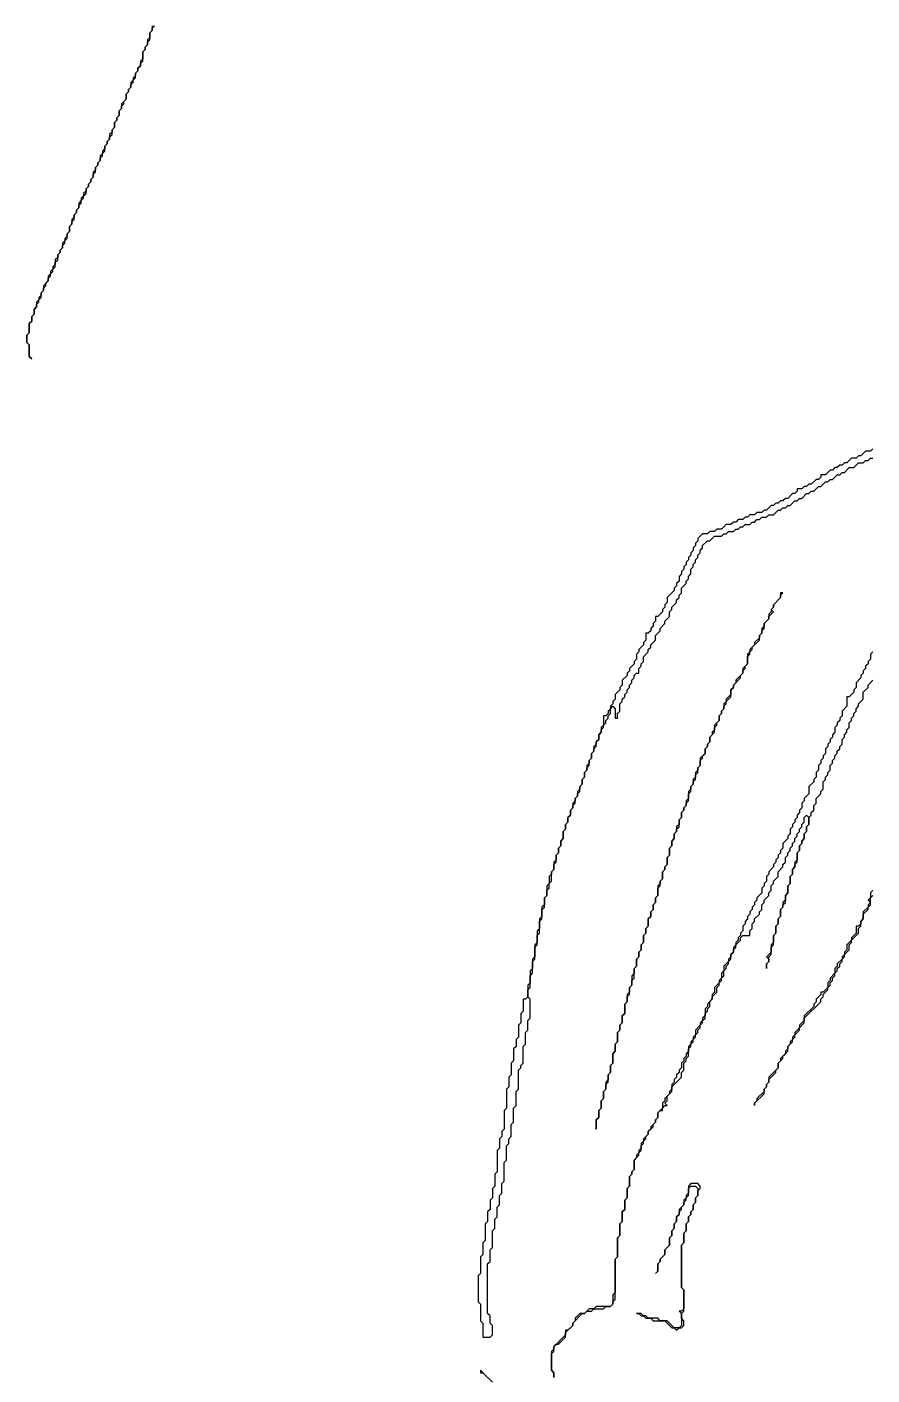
# Model space of a CAD drawing. Header units: metres. Extents: x 0 to 500, y 0 to 703.
# Drawn here: x 178.5 to 223.2, y 337.5 to 408.8 of the extents above; entities that cross this region are included whole.
import ezdxf

# ---------------------------------------------------------------- set-up
doc = ezdxf.new("R2010")
doc.units = ezdxf.units.M

msp = doc.modelspace()

# ---------------------------------------------------------------- linework, layer by layer
for points in [[(185.125, 408.875), (185.125, 408.625), (185, 408.5), (185, 408.25), (184.875, 408.125), (184.875, 407.875), (184.75, 407.75), (184.75, 407.625), (184.625, 407.5), (184.625, 407.125), (184.5, 407), (184.5, 406.75), (184.375, 406.625), (184.375, 406.5), (184.25, 406.375), (184.25, 406.25), (184.125, 406.125), (184.125, 406), (184, 405.875), (184, 405.625), (183.875, 405.5), (183.875, 405.375), (183.75, 405.25), (183.75, 405), (183.5, 404.75), (183.5, 404.5), (183.375, 404.375), (183.375, 404.125), (183.25, 404), (183.25, 403.875), (183.125, 403.75), (183.125, 403.5), (183, 403.375), (183, 403.25), (182.875, 403.125), (182.875, 402.875), (182.75, 402.75), (182.75, 402.625), (182.625, 402.5), (182.625, 402.375), (182.5, 402.25), (182.5, 402.125), (182.375, 402), (182.375, 401.75), (182.25, 401.625), (182.25, 401.5), (182.125, 401.375), (182.125, 401.25), (182, 401.125), (182, 400.875), (181.875, 400.75), (181.875, 400.625), (181.75, 400.5), (181.75, 400.375), (181.625, 400.25), (181.625, 400.125), (181.5, 400), (181.5, 399.875), (181.375, 399.75), (181.375, 399.625), (181.25, 399.5), (181.25, 399.25), (181.125, 399.125), (181.125, 399), (181, 398.875), (181, 398.75), (180.875, 398.625), (180.875, 398.375), (180.75, 398.25), (180.75, 398), (180.625, 397.875), (180.625, 397.75), (180.5, 397.625), (180.5, 397.5), (180.375, 397.375), (180.375, 397.125), (180.25, 397), (180.25, 396.875), (180.125, 396.75), (180.125, 396.625), (180, 396.5), (180, 396.25), (179.875, 396.125), (179.875, 396), (179.75, 395.875), (179.75, 395.75), (179.625, 395.625), (179.625, 395.375), (179.375, 395.125), (179.375, 394.875), (179.25, 394.75), (179.25, 394.625), (179.125, 394.5), (179.125, 394.375), (179, 394.25), (179, 394), (178.875, 393.875), (178.875, 393.625), (178.75, 393.5), (178.75, 393.25), (178.625, 393.125), (178.625, 392.625), (178.5, 392.5), (178.5, 392.125), (178.625, 392), (178.625, 391.375), (178.75, 391.25), (178.625, 391.375), (178.625, 392), (178.5, 392.125), (178.5, 392.5), (178.625, 392.625), (178.625, 393.125), (178.75, 393.25), (178.75, 393.5), (178.875, 393.625), (178.875, 393.875), (179, 394), (179, 394.125), (179.125, 394.25), (179.125, 394.375), (179.25, 394.5), (179.25, 394.75), (179.375, 394.875), (179.375, 395), (179.5, 395.125), (179.5, 395.25), (179.625, 395.375), (179.625, 395.5), (179.75, 395.625), (179.75, 395.75), (179.875, 395.875), (179.875, 396), (180, 396.125), (180, 396.375), (180.125, 396.5), (180.125, 396.75), (180.25, 396.875), (180.25, 397), (180.375, 397.125), (180.375, 397.25), (180.5, 397.375), (180.5, 397.5), (180.625, 397.625), (180.625, 397.875), (180.75, 398), (180.75, 398.25), (180.875, 398.375), (180.875, 398.5), (181, 398.625), (181, 398.875), (181.125, 399), (181.125, 399.125), (181.25, 399.25), (181.25, 399.375), (181.375, 399.5), (181.375, 399.625), (181.5, 399.75), (181.5, 399.875), (181.625, 400), (181.625, 400.25), (181.75, 400.375), (181.75, 400.5), (181.875, 400.625), (181.875, 400.75), (182, 400.875), (182, 401), (182.125, 401.125), (182.125, 401.375), (182.25, 401.5), (182.25, 401.625), (182.375, 401.75), (182.375, 401.875), (182.5, 402), (182.5, 402.125), (182.625, 402.25), (182.625, 402.5), (182.75, 402.625), (182.75, 402.75), (182.875, 402.875), (182.875, 403), (183, 403.125), (183, 403.375), (183.125, 403.5), (183.125, 403.75), (183.25, 403.875), (183.25, 404), (183.375, 404.125), (183.375, 404.375), (183.5, 404.5), (183.5, 404.625), (183.625, 404.75), (183.625, 404.875), (183.75, 405), (183.75, 405.25), (183.875, 405.375), (183.875, 405.5), (184, 405.625), (184, 405.75), (184.125, 405.875), (184.125, 406), (184.25, 406.125), (184.25, 406.375), (184.375, 406.5), (184.375, 406.625), (184.5, 406.75), (184.5, 406.875), (184.625, 407), (184.625, 407.5), (184.75, 407.625), (184.75, 407.75), (184.875, 407.875), (184.875, 408), (185, 408.125), (185, 408.5), (185.125, 408.625), (185.125, 408.75), (185.25, 408.875)], [(223.25, 386.5), (223.125, 386.375), (222.875, 386.375), (222.625, 386.125), (222.5, 386.125), (222.375, 386), (222.125, 386), (221.875, 385.75), (221.75, 385.75), (221.625, 385.625), (221.5, 385.625), (221.375, 385.5), (221.25, 385.5), (221.125, 385.375), (221, 385.375), (220.75, 385.125), (220.5, 385.125), (220.5, 385), (220.375, 384.875), (220.25, 384.875), (220, 384.625), (219.875, 384.625), (219.75, 384.5), (219.625, 384.5), (219.5, 384.375), (219.25, 384.375), (219.25, 384.25), (219.125, 384.125), (219, 384.125), (218.75, 383.875), (218.625, 383.875), (218.5, 383.75), (218.375, 383.75), (218.25, 383.625), (218.125, 383.625), (218, 383.5), (217.875, 383.5), (217.625, 383.25), (217.5, 383.25), (217.375, 383.125), (217.125, 383.125), (217, 383), (216.75, 383), (216.625, 382.875), (216.5, 382.875), (216.375, 382.75), (216.125, 382.75), (216, 382.625), (215.875, 382.625), (215.75, 382.5), (215.5, 382.5), (215.25, 382.25), (215, 382.25), (214.875, 382.125), (214.625, 382.125), (214.5, 382), (214.25, 382), (214, 381.75), (214, 381.625), (213.875, 381.5), (213.875, 381.375), (213.75, 381.25), (213.75, 381.125), (213.625, 381), (213.625, 380.875), (213.5, 380.75), (213.5, 380.625), (213.375, 380.5), (213.375, 380.375), (213.25, 380.25), (213.25, 380.125), (213.125, 380), (213.125, 379.875), (213, 379.75), (213, 379.5), (212.875, 379.375), (212.875, 379.25), (212.75, 379.125), (212.75, 379), (212.375, 378.625), (212.375, 378.375), (212.25, 378.25), (212.25, 378.125), (212.125, 378), (212.125, 377.875), (211.875, 377.625), (211.75, 377.625), (211.75, 377.375), (211.625, 377.25), (211.625, 377.125), (211.5, 377), (211.5, 376.875), (211.375, 376.75), (211.25, 376.75), (211.25, 376.375), (211.125, 376.25), (211.125, 376.125), (210.875, 375.875), (210.875, 375.75), (210.75, 375.625), (210.75, 375.375), (210.625, 375.25), (210.625, 375.125), (210.375, 374.875), (210.375, 374.75), (210.25, 374.625), (210.25, 374.5), (210, 374.25), (210, 374), (209.875, 373.875), (209.875, 373.75), (209.625, 373.5), (209.625, 373.25), (209.5, 373.125), (209.5, 373), (209.375, 372.875), (209.375, 372.75), (209.25, 372.625), (209.25, 372.5), (209.125, 372.375), (209, 372.375), (209, 371.875), (208.875, 371.75), (208.875, 371.5), (208.75, 371.375), (208.75, 371.125), (208.625, 371), (208.625, 370.875), (208.5, 370.75), (208.5, 370.5), (208.375, 370.375), (208.375, 370.125), (208.25, 370), (208.25, 369.875), (208.125, 369.75), (208.125, 369.5), (208, 369.375), (208, 369.125), (207.875, 369), (207.875, 368.75), (207.75, 368.625), (207.75, 368.5), (207.625, 368.375), (207.625, 368.125), (207.5, 368), (207.5, 367.875), (207.375, 367.75), (207.375, 367.5), (207.25, 367.375), (207.25, 367.125), (207.125, 367), (207.125, 366.75), (207, 366.625), (207, 366.375), (206.875, 366.25), (206.875, 365.875), (206.75, 365.75), (206.75, 365.5), (206.625, 365.375), (206.625, 365.125), (206.5, 365), (206.5, 364.75), (206.375, 364.625), (206.375, 364.25), (206.25, 364.125), (206.25, 364), (206.125, 363.875), (206.125, 363.5), (206, 363.375), (206, 362.875), (205.875, 362.75), (205.875, 362.375), (205.75, 362.25), (205.75, 361.75), (205.625, 361.625), (205.625, 361.125), (205.5, 361), (205.5, 360.375), (205.375, 360.25), (205.375, 359.625), (205.25, 359.5), (205.25, 359), (205.125, 358.875), (205.125, 358.25), (205, 358.125), (205, 357.5), (204.875, 357.375), (204.75, 357.375), (204.75, 356.75), (204.625, 356.625), (204.625, 356.125), (204.5, 356), (204.5, 355.375), (204.375, 355.25), (204.375, 354.875), (204.25, 354.75), (204.25, 354.125), (204.125, 354), (204.125, 353.375), (204, 353.25), (204, 352.75), (203.875, 352.625), (203.875, 351.625), (203.75, 351.5), (203.75, 350.5), (203.625, 350.375), (203.625, 350.125), (203.5, 350), (203.5, 349.5), (203.375, 349.375), (203.375, 348.25), (203.25, 348.125), (203.25, 347.5), (203.125, 347.375), (203.125, 346.875), (203, 346.75), (203, 346.25), (202.875, 346.125), (202.875, 345.625), (202.75, 345.5), (202.75, 344.625), (202.625, 344.5), (202.625, 343.875), (202.5, 343.75), (202.5, 342.875), (202.375, 342.75), (202.375, 341.375), (202.5, 341.25), (202.5, 340.375), (202.625, 340.25), (202.625, 339.5), (203, 339.5), (203.125, 339.625), (203.125, 340.125), (203, 340.25), (203, 340.625), (202.875, 340.75), (202.875, 343.375), (203, 343.5), (203, 344.125), (203.125, 344.25), (203.125, 345.125), (203.25, 345.25), (203.25, 345.75), (203.375, 345.875), (203.375, 346.375), (203.5, 346.5), (203.5, 347), (203.625, 347.125), (203.625, 347.625), (203.75, 347.75), (203.75, 348.75), (203.875, 348.875), (203.875, 349.625), (204, 349.75), (204, 350), (204.125, 350.125), (204.125, 350.75), (204.25, 350.875), (204.25, 351.625), (204.375, 351.75), (204.375, 352.5), (204.5, 352.625), (204.5, 353.625), (204.625, 353.75), (204.625, 353.875), (204.75, 354), (204.75, 354.875), (204.875, 355), (204.875, 355.625), (205, 355.75), (205, 356.25), (205.125, 356.375), (205.125, 357.375), (205, 357.5), (205, 357.875), (205.125, 358), (205.125, 358.625), (205.25, 358.75), (205.25, 359.375), (205.375, 359.5), (205.375, 360.125), (205.5, 360.25), (205.5, 360.75), (205.625, 360.875), (205.625, 361.5), (205.75, 361.625), (205.75, 362.125), (205.875, 362.25), (205.875, 362.75), (206, 362.875), (206, 363.125), (206.125, 363.25), (206.125, 363.5), (206.25, 363.625), (206.25, 364.125), (206.375, 364.25), (206.375, 364.5), (206.5, 364.625), (206.5, 365), (206.625, 365.125), (206.625, 365.375), (206.75, 365.5), (206.75, 365.75), (206.875, 365.875), (206.875, 366.25), (207, 366.375), (207, 366.625), (207.125, 366.75), (207.125, 367), (207.25, 367.125), (207.25, 367.375), (207.375, 367.5), (207.375, 367.625), (207.5, 367.75), (207.5, 368), (207.625, 368.125), (207.625, 368.25), (207.75, 368.375), (207.75, 368.625), (207.875, 368.75), (207.875, 369), (208, 369.125), (208, 369.375), (208.125, 369.5), (208.125, 369.625), (208.25, 369.75), (208.25, 370), (208.375, 370.125), (208.375, 370.375), (208.5, 370.5), (208.5, 370.625), (208.625, 370.75), (208.625, 371), (208.75, 371.125), (208.75, 371.375), (208.875, 371.5), (208.875, 371.625), (209, 371.75), (209, 371.875), (209.125, 372), (209.125, 372.125), (209.25, 372.25), (209.25, 372.375), (209.375, 372.5), (209.375, 372.75), (209.5, 372.875), (209.625, 372.75), (209.625, 372.25), (209.75, 372.25), (209.75, 372.5), (209.875, 372.625), (209.875, 373), (210, 373.125), (210, 373.25), (210.125, 373.375), (210.125, 373.5), (210.25, 373.625), (210.25, 373.75), (210.375, 373.875), (210.375, 374), (210.5, 374.125), (210.5, 374.25), (210.625, 374.375), (210.625, 374.5), (210.75, 374.625), (210.875, 374.625), (210.875, 374.875), (211, 375), (211, 375.125), (211.125, 375.25), (211.125, 375.5), (211.375, 375.75), (211.375, 375.875), (211.5, 376), (211.5, 376.125), (211.75, 376.375), (211.75, 376.625), (212, 376.875), (212, 377), (212.25, 377.25), (212.25, 377.375), (212.5, 377.625), (212.5, 377.875), (212.625, 378), (212.625, 378.125), (212.875, 378.375), (212.875, 378.5), (213, 378.625), (213, 378.75), (213.125, 378.875), (213.125, 379.125), (213.375, 379.375), (213.375, 379.5), (213.5, 379.625), (213.5, 379.75), (213.625, 379.875), (213.625, 380.125), (213.75, 380.25), (213.75, 380.375), (213.875, 380.5), (213.875, 380.625), (214, 380.75), (214, 380.875), (214.125, 381), (214.125, 381.125), (214.25, 381.25), (214.25, 381.375), (214.5, 381.625), (214.625, 381.625), (214.875, 381.875), (215.25, 381.875), (215.375, 382), (215.5, 382), (215.625, 382.125), (215.875, 382.125), (216, 382.25), (216.125, 382.25), (216.25, 382.375), (216.375, 382.375), (216.5, 382.5), (216.75, 382.5), (216.875, 382.625), (217, 382.625), (217.125, 382.75), (217.25, 382.75), (217.375, 382.875), (217.625, 382.875), (217.75, 383), (218, 383), (218.25, 383.25), (218.375, 383.25), (218.5, 383.375), (218.625, 383.375), (218.75, 383.5), (218.875, 383.5), (219.125, 383.75), (219.25, 383.75), (219.375, 383.875), (219.5, 383.875), (219.75, 384.125), (219.875, 384.125), (220, 384.25), (220.125, 384.25), (220.375, 384.5), (220.5, 384.5), (220.75, 384.75), (220.875, 384.75), (221, 384.875), (221.125, 384.875), (221.375, 385.125), (221.5, 385.125), (221.625, 385.25), (221.75, 385.25), (222, 385.5), (222.25, 385.5), (222.5, 385.75), (222.75, 385.75), (222.875, 385.875), (223, 385.875), (223.125, 386), (223.25, 386)], [(223.25, 375.75), (223.125, 375.625), (223.125, 375.375), (223, 375.25), (223, 375.125), (222.875, 375), (222.875, 374.875), (222.75, 374.75), (222.75, 374.625), (222.625, 374.5), (222.625, 374.375), (222.375, 374.125), (222.375, 373.875), (222.25, 373.75), (222.25, 373.625), (222, 373.375), (221.875, 373.375), (221.875, 372.875), (221.625, 372.625), (221.625, 372.375), (221.5, 372.25), (221.5, 372.125), (221.375, 372), (221.375, 371.875), (221.25, 371.75), (221.25, 371.5), (221.125, 371.375), (221.125, 371.25), (221, 371.125), (221, 371), (220.875, 370.875), (220.875, 370.75), (220.75, 370.625), (220.75, 370.375), (220.625, 370.25), (220.625, 370.125), (220.5, 370), (220.5, 369.875), (220.375, 369.75), (220.375, 369.5), (220.25, 369.375), (220.25, 369.125), (220.125, 369), (220.125, 368.875), (219.875, 368.625), (219.875, 368.25), (219.625, 368), (219.625, 367.875), (219.5, 367.75), (219.5, 367.5), (219.375, 367.375), (219.375, 367.25), (219.25, 367.125), (219.25, 367), (219.125, 366.875), (219.125, 366.75), (219, 366.625), (219, 366.5), (218.875, 366.375), (218.875, 366.125), (218.75, 366), (218.75, 365.875), (218.5, 365.625), (218.5, 365.375), (218.375, 365.25), (218.375, 365.125), (218.25, 365), (218.25, 364.875), (218.125, 364.75), (218.125, 364.625), (218, 364.5), (218, 364.375), (217.75, 364.125), (217.75, 364), (217.625, 363.875), (217.625, 363.625), (217.5, 363.5), (217.5, 363.375), (217.375, 363.25), (217.375, 363), (217.125, 362.75), (217.125, 362.625), (217, 362.5), (217, 362.375), (216.875, 362.25), (216.875, 362.125), (216.75, 362), (216.75, 361.875), (216.625, 361.75), (216.625, 361.625), (216.5, 361.5), (216.5, 361.375), (216.375, 361.25), (216.375, 361), (216.25, 360.875), (216.25, 360.75), (216.125, 360.625), (216.125, 360.5), (216, 360.375), (216, 360.25), (215.875, 360.125), (215.875, 359.875), (215.75, 359.75), (215.75, 359.625), (215.625, 359.5), (215.625, 359.375), (215.375, 359.125), (215.375, 358.875), (215.25, 358.75), (215.25, 358.5), (215.125, 358.375), (215.125, 358.25), (214.875, 358), (214.875, 357.75), (214.75, 357.625), (214.75, 357.375), (214.5, 357.125), (214.5, 357), (214.375, 356.875), (214.375, 356.5), (214.25, 356.375), (214.25, 356.25), (214.125, 356.125), (214.125, 356), (213.875, 355.75), (213.875, 355.5), (213.75, 355.375), (213.75, 355.25), (213.625, 355.125), (213.625, 355), (213.5, 354.875), (213.5, 354.625), (213.375, 354.5), (213.375, 354.375), (213.25, 354.25), (213.25, 354.125), (213.125, 354), (213.125, 353.75), (213, 353.625), (213, 353.5), (212.875, 353.375), (212.875, 353.25), (212.75, 353.125), (212.75, 353), (212.625, 352.875), (212.625, 352.625), (212.5, 352.5), (212.5, 352.375), (212.25, 352.125), (212.25, 352), (212.125, 351.875), (212.125, 351.625), (211.875, 351.375), (211.875, 351.125), (211.75, 351), (211.75, 350.875), (211.5, 350.625), (211.5, 350.5), (211.375, 350.375), (211.375, 350.25), (211.125, 350), (211.125, 349.875), (211, 349.75), (211, 349.5), (210.875, 349.375), (210.875, 349.25), (210.75, 349.125), (210.75, 349), (210.625, 348.875), (210.625, 348.375), (210.5, 348.25), (210.5, 348.125), (210.375, 348), (210.375, 347.5), (210.25, 347.375), (210.25, 346.875), (210.125, 346.75), (210.125, 346.25), (210, 346.125), (210, 345.625), (209.875, 345.5), (209.875, 344.875), (209.75, 344.75), (209.75, 343.75), (209.625, 343.625), (209.625, 341.875), (209.5, 341.75), (209.5, 341.25), (209.375, 341.125), (208.625, 341.125), (208.5, 341), (208.25, 341), (208, 340.75), (207.75, 340.75), (207.5, 340.5), (207.5, 340.375), (207.375, 340.25), (207.375, 340.125), (207.125, 339.875), (207, 339.875), (207, 339.625), (206.375, 339), (206.375, 338.875), (206.25, 338.75), (206.25, 337.75), (206.375, 337.625), (206.375, 337.375)], [(206.375, 337.375), (206.375, 337.625), (206.25, 337.75), (206.25, 338.625), (206.375, 338.75), (206.375, 339), (206.5, 339.125), (206.625, 339.125), (207, 339.5), (207, 339.75), (207.375, 340.125), (207.375, 340.25), (207.875, 340.75), (208, 340.75), (208.125, 340.875), (208.375, 340.875), (208.5, 341), (209, 341), (209.125, 341.125), (209.375, 341.125), (209.5, 341.25), (209.5, 341.375), (209.625, 341.5), (209.625, 343.625), (209.75, 343.75), (209.75, 344.75), (209.875, 344.875), (209.875, 345.5), (210, 345.625), (210, 346.125), (210.125, 346.25), (210.125, 346.75), (210.25, 346.875), (210.25, 347.375), (210.375, 347.5), (210.375, 348), (210.5, 348.125), (210.5, 348.25), (210.625, 348.375), (210.625, 348.875), (210.875, 349.125), (210.875, 349.25), (211, 349.375), (211, 349.625), (211.125, 349.75), (211.125, 349.875), (211.25, 350), (211.25, 350.125), (211.375, 350.25), (211.375, 350.375), (211.625, 350.625), (211.625, 350.75), (211.75, 350.875), (211.75, 351), (211.875, 351.125), (211.875, 351.375), (212, 351.5), (212.125, 351.5), (212.125, 351.625), (212.25, 351.75), (212.375, 351.75), (212.25, 351.875), (212.375, 352), (212.375, 352.25), (212.625, 352.5), (212.625, 352.75), (213.125, 353.25), (213.125, 353.5), (213.25, 353.625), (213.25, 354), (213.375, 354.125), (213.375, 354.25), (213.5, 354.375), (213.5, 354.75), (213.625, 354.875), (213.625, 355), (213.75, 355.125), (213.75, 355.25), (213.875, 355.375), (213.875, 355.5), (214, 355.625), (214, 355.75), (214.125, 355.875), (214.125, 356), (214.25, 356.125), (214.25, 356.25), (214.375, 356.375), (214.375, 356.625), (214.5, 356.75), (214.5, 356.875), (214.625, 357), (214.625, 357.25), (214.75, 357.375), (214.75, 357.5), (215, 357.75), (215, 358), (215.125, 358.125), (215.125, 358.25), (215.25, 358.375), (215.25, 358.5), (215.375, 358.625), (215.375, 358.875), (215.5, 359), (215.5, 359.125), (215.625, 359.25), (215.625, 359.375), (215.75, 359.5), (215.75, 359.75), (215.875, 359.875), (215.875, 360), (216, 360.125), (216, 360.25), (216.25, 360.5), (216.25, 360.625), (216.375, 360.75), (216.75, 360.75), (216.75, 361), (216.875, 361.125), (216.875, 361.375), (217, 361.5), (217, 361.625), (217.25, 361.875), (217.25, 362), (217.375, 362.125), (217.375, 362.375), (217.5, 362.5), (217.5, 362.625), (217.75, 362.875), (217.75, 363), (217.875, 363.125), (217.875, 363.375), (218, 363.5), (218, 363.625), (218.25, 363.875), (218.25, 364.125), (218.5, 364.375), (218.5, 364.5), (218.625, 364.625), (218.625, 364.875), (218.75, 365), (218.75, 365.125), (218.875, 365.25), (218.875, 365.375), (219, 365.5), (219, 365.625), (219.125, 365.75), (219.125, 365.875), (219.25, 366), (219.25, 366.125), (219.375, 366.25), (219.375, 366.375), (219.5, 366.5), (219.5, 366.625), (219.625, 366.75), (219.625, 367), (219.75, 367.125), (219.875, 367), (219.875, 366.625), (219.75, 366.5), (219.75, 366.25), (219.625, 366.125), (219.625, 365.875), (219.5, 365.75), (219.5, 365.625), (219.375, 365.5), (219.375, 365.25), (219.25, 365.125), (219.25, 364.75), (219.125, 364.625), (219.125, 364.375), (219, 364.25), (219, 364), (218.875, 363.875), (218.875, 363.5), (218.75, 363.375), (218.75, 363), (218.625, 362.875), (218.625, 362.625), (218.5, 362.5), (218.5, 362.25), (218.375, 362.125), (218.375, 361.75), (218.25, 361.625), (218.25, 361.375), (218.125, 361.25), (218.125, 360.875), (218, 360.75), (218, 360.375), (217.875, 360.25), (217.875, 359.875), (217.625, 359.625), (217.75, 359.5), (217.75, 359.375), (217.625, 359.25), (217.625, 359), (217.625, 359.25), (217.75, 359.375), (217.75, 359.625), (217.875, 359.75), (217.875, 360.125), (218, 360.25), (218, 360.75), (218.125, 360.875), (218.125, 361.25), (218.25, 361.375), (218.25, 361.625), (218.375, 361.75), (218.375, 362.125), (218.5, 362.25), (218.5, 362.375), (218.625, 362.5), (218.625, 362.875), (218.75, 363), (218.75, 363.375), (218.875, 363.5), (218.875, 363.875), (219, 364), (219, 364.25), (219.125, 364.375), (219.125, 364.5), (219.25, 364.625), (219.25, 365.125), (219.375, 365.25), (219.375, 365.5), (219.5, 365.625), (219.5, 365.75), (219.625, 365.875), (219.625, 366.125), (219.75, 366.25), (219.75, 366.5), (219.875, 366.625), (219.875, 367), (220, 367.125), (220, 367.25), (220.125, 367.375), (220.125, 367.625), (220.25, 367.75), (220.25, 368), (220.5, 368.25), (220.5, 368.375), (220.625, 368.5), (220.625, 368.875), (220.75, 369), (220.75, 369.125), (220.875, 369.25), (220.875, 369.375), (221, 369.5), (221, 369.75), (221.125, 369.875), (221.125, 370), (221.25, 370.125), (221.25, 370.25), (221.375, 370.375), (221.375, 370.5), (221.5, 370.625), (221.5, 370.75), (221.625, 370.875), (221.625, 371.125), (221.75, 371.25), (221.75, 371.375), (221.875, 371.5), (221.875, 371.625), (222, 371.75), (222, 372), (222.125, 372.125), (222.125, 372.25), (222.25, 372.375), (222.25, 372.5), (222.375, 372.625), (222.375, 372.75), (222.5, 372.875), (222.5, 373), (222.75, 373.25), (222.75, 373.625), (223, 373.875), (223, 374), (223.25, 374.25)], [(223.25, 363.125), (223.125, 363), (223.125, 362.75), (223, 362.625), (223.125, 362.5), (223, 362.375), (223, 362.25), (222.75, 362), (222.75, 361.625), (222.625, 361.5), (222.625, 361.375), (222.5, 361.25), (222.375, 361.25), (222.375, 360.875), (222.125, 360.625), (222.125, 360.5), (221.875, 360.25), (221.875, 360), (221.75, 359.875), (221.75, 359.75), (221.625, 359.625), (221.625, 359.5), (221.375, 359.25), (221.375, 359.125), (221.25, 359), (221.25, 358.75), (221, 358.5), (221, 358.375), (220.875, 358.25), (220.875, 358), (220.625, 357.75), (220.5, 357.75), (220.5, 357.625), (220.25, 357.375), (220.25, 357.25), (220.125, 357.125), (220.125, 357), (219.625, 356.5), (219.625, 356.25), (219.375, 356), (219.375, 355.875), (219.125, 355.625), (219.125, 355.5), (219, 355.375), (219, 355.25), (218.875, 355.125), (218.875, 355), (218.75, 354.875), (218.75, 354.75), (218.625, 354.625), (218.625, 354.5), (218.375, 354.25), (218.375, 354.125), (218.25, 354), (218.25, 353.75), (217.75, 353.25), (217.75, 353), (217.625, 352.875), (217.625, 352.75), (217.5, 352.625), (217.5, 352.5), (217.125, 352.125), (217.125, 352), (217, 351.875), (217, 351.75), (217, 351.875), (217.5, 352.375), (217.5, 352.625), (217.625, 352.75), (217.625, 352.875), (217.75, 353), (217.75, 353.125), (218.125, 353.5), (218.125, 353.625), (218.25, 353.75), (218.25, 354), (218.5, 354.25), (218.5, 354.375), (218.75, 354.625), (218.75, 354.875), (219, 355.125), (219, 355.25), (219.125, 355.375), (219.125, 355.5), (219.375, 355.75), (219.375, 355.875), (219.625, 356.125), (219.625, 356.375), (220.5, 357.25), (220.5, 357.375), (220.625, 357.5), (220.625, 357.625), (220.875, 357.875), (220.875, 358), (221, 358.125), (221, 358.25), (221.125, 358.375), (221.125, 358.5), (221.25, 358.625), (221.25, 358.75), (221.375, 358.875), (221.375, 359), (221.5, 359.125), (221.5, 359.25), (221.625, 359.375), (221.625, 359.5), (221.75, 359.625), (221.75, 359.75), (222, 360), (222, 360.25), (222.125, 360.375), (222.125, 360.5), (222.5, 360.875), (222.5, 361.125), (222.625, 361.25), (222.625, 361.5), (222.75, 361.625), (222.75, 361.875), (223, 362.125), (223, 362.25), (223.125, 362.375), (223.125, 362.75), (223.25, 362.875)], [(202.875, 337.375), (202.5, 337.75), (202.5, 337.625), (202.625, 337.625), (203.125, 337.125)]]:
    msp.add_lwpolyline(points)
for points in [[(218.375, 378.875), (218.375, 378.625), (218, 378.25), (218, 378.125), (217.875, 378), (217.875, 377.875), (217.75, 377.75), (217.75, 377.5), (217.5, 377.25), (217.5, 377.125), (217.375, 377), (217.375, 376.75), (217.25, 376.625), (217.25, 376.5), (217, 376.25), (217, 376.125), (216.75, 375.875), (216.75, 375.75), (216.625, 375.625), (216.625, 375.125), (216.375, 374.875), (216.375, 374.625), (216, 374.25), (216, 374.125), (215.875, 374), (215.875, 373.875), (215.75, 373.75), (215.75, 373.5), (215.5, 373.25), (215.5, 373.125), (215.375, 373), (215.375, 372.75), (215.25, 372.625), (215.25, 372.5), (215.125, 372.375), (215.125, 372.125), (214.875, 371.875), (214.875, 371.625), (214.75, 371.5), (214.75, 371.375), (214.625, 371.25), (214.625, 371), (214.5, 370.875), (214.5, 370.75), (214.375, 370.625), (214.375, 370.375), (214.125, 370.125), (214.125, 369.75), (214, 369.625), (214, 369.5), (213.875, 369.375), (213.875, 369.125), (213.75, 369), (213.75, 368.75), (213.625, 368.625), (213.625, 368.5), (213.5, 368.375), (213.5, 368), (213.375, 367.875), (213.375, 367.625), (213.25, 367.5), (213.25, 367.375), (213.125, 367.25), (213.125, 367), (213, 366.875), (213, 366.625), (212.875, 366.5), (212.875, 366.25), (212.75, 366.125), (212.75, 365.875), (212.625, 365.75), (212.625, 365.5), (212.5, 365.375), (212.5, 365), (212.375, 364.875), (212.375, 364.5), (212.25, 364.375), (212.25, 364.25), (212.125, 364.125), (212.125, 363.75), (212, 363.625), (212, 363.5), (211.875, 363.375), (211.875, 362.875), (211.75, 362.75), (211.75, 362.5), (211.625, 362.375), (211.625, 362.125), (211.5, 362), (211.5, 361.75), (211.375, 361.625), (211.375, 361.25), (211.25, 361.125), (211.25, 360.875), (211.125, 360.75), (211.125, 360.375), (211, 360.25), (211, 360), (210.875, 359.875), (210.875, 359.625), (210.75, 359.5), (210.75, 359.125), (210.625, 359), (210.625, 358.75), (210.5, 358.625), (210.5, 358.125), (210.375, 358), (210.375, 357.75), (210.25, 357.625), (210.25, 357.25), (210.125, 357.125), (210.125, 356.625), (210, 356.5), (210, 356.125), (209.875, 356), (209.875, 355.75), (209.75, 355.625), (209.75, 355.125), (209.625, 355), (209.625, 354.625), (209.5, 354.5), (209.5, 354), (209.375, 353.875), (209.375, 353.5), (209.25, 353.375), (209.25, 353.125), (209.125, 353), (209.125, 352.625), (209, 352.5), (209, 352.125), (208.875, 352), (208.875, 351.625), (208.75, 351.5), (208.75, 351.125), (208.625, 351), (208.625, 350.5), (208.625, 351), (208.75, 351.125), (208.75, 351.5), (208.875, 351.625), (208.875, 352), (209, 352.125), (209, 352.5), (209.125, 352.625), (209.125, 352.875), (209.25, 353), (209.25, 353.375), (209.375, 353.5), (209.375, 353.875), (209.5, 354), (209.5, 354.5), (209.625, 354.625), (209.625, 355), (209.75, 355.125), (209.75, 355.625), (209.875, 355.75), (209.875, 356), (210, 356.125), (210, 356.5), (210.125, 356.625), (210.125, 357.125), (210.25, 357.25), (210.25, 357.5), (210.375, 357.625), (210.375, 358), (210.5, 358.125), (210.5, 358.375), (210.625, 358.5), (210.625, 359), (210.75, 359.125), (210.75, 359.5), (210.875, 359.625), (210.875, 359.875), (211, 360), (211, 360.25), (211.125, 360.375), (211.125, 360.75), (211.25, 360.875), (211.25, 361.125), (211.375, 361.25), (211.375, 361.625), (211.5, 361.75), (211.5, 362), (211.625, 362.125), (211.625, 362.375), (211.75, 362.5), (211.75, 362.75), (211.875, 362.875), (211.875, 363.25), (212, 363.375), (212, 363.625), (212.125, 363.75), (212.125, 364.125), (212.25, 364.25), (212.25, 364.375), (212.375, 364.5), (212.375, 364.875), (212.5, 365), (212.5, 365.375), (212.625, 365.5), (212.625, 365.75), (212.75, 365.875), (212.75, 366.125), (212.875, 366.25), (212.875, 366.375), (213, 366.5), (213, 366.875), (213.125, 367), (213.125, 367.25), (213.25, 367.375), (213.25, 367.5), (213.375, 367.625), (213.375, 367.75), (213.5, 367.875), (213.5, 368.25), (213.625, 368.375), (213.625, 368.625), (213.75, 368.75), (213.75, 368.875), (213.875, 369), (213.875, 369.25), (214, 369.375), (214, 369.625), (214.125, 369.75), (214.125, 370), (214.25, 370.125), (214.25, 370.25), (214.375, 370.375), (214.375, 370.625), (214.5, 370.75), (214.5, 370.875), (214.625, 371), (214.625, 371.25), (214.875, 371.5), (214.875, 371.75), (215, 371.875), (215, 372), (215.125, 372.125), (215.125, 372.375), (215.25, 372.5), (215.25, 372.625), (215.375, 372.75), (215.375, 372.875), (215.5, 373), (215.5, 373.125), (215.75, 373.375), (215.75, 373.75), (215.875, 373.875), (215.875, 374), (216.25, 374.375), (216.25, 374.5), (216.375, 374.625), (216.375, 374.75), (216.5, 374.875), (216.5, 375), (216.625, 375.125), (216.625, 375.5), (216.75, 375.625), (216.75, 375.75), (216.875, 375.875), (216.875, 376), (217.25, 376.375), (217.25, 376.625), (217.375, 376.75), (217.375, 376.875), (217.5, 377), (217.5, 377.25), (217.75, 377.5), (217.75, 377.625), (218, 377.875), (217.875, 378), (218, 378.125), (218, 378.25), (218.375, 378.625), (218.375, 378.75), (218.5, 378.875)], [(213.625, 347.625), (213.5, 347.5), (213.5, 347.125), (213.375, 347), (213.375, 346.875), (213.25, 346.75), (213.25, 346.5), (213, 346.25), (213, 346), (212.875, 345.875), (212.875, 345.625), (212.75, 345.5), (212.75, 345.25), (212.625, 345.125), (212.625, 344.875), (212.5, 344.75), (212.5, 344.375), (212.25, 344.125), (212.25, 343.875), (212, 343.625), (212, 343.5), (211.875, 343.375), (211.875, 343), (211.75, 342.875), (211.875, 343), (211.875, 343.375), (212, 343.5), (212, 343.625), (212.25, 343.875), (212.25, 344.125), (212.5, 344.375), (212.5, 344.75), (212.625, 344.875), (212.625, 345.125), (212.75, 345.25), (212.75, 345.5), (212.875, 345.625), (212.875, 345.875), (213, 346), (213, 346.125), (213.125, 346.25), (213.125, 346.375), (213.25, 346.5), (213.25, 346.625), (213.375, 346.75), (213.375, 346.875), (213.5, 347), (213.5, 347.375), (213.625, 347.5), (213.875, 347.5), (214, 347.375), (214, 347), (213.875, 346.875), (213.875, 346.625), (213.75, 346.5), (213.75, 346.25), (213.625, 346.125), (213.625, 346), (213.5, 345.875), (213.5, 345.625), (213.375, 345.5), (213.375, 345.125), (213.25, 345), (213.25, 344.5), (213.125, 344.375), (213.125, 342.125), (213.25, 342), (213.25, 341), (213.125, 340.875), (213, 340.875), (213.125, 340.75), (213.125, 340.125), (213, 340), (212.75, 340), (212.375, 340.375), (212, 340.375), (211.875, 340.5), (211.375, 340.5), (211.25, 340.625), (211.125, 340.625), (211, 340.75), (210.75, 340.75), (210.875, 340.75), (211, 340.625), (211.125, 340.625), (211.25, 340.5), (211.5, 340.5), (211.625, 340.375), (212.25, 340.375), (212.625, 340), (212.75, 340), (212.875, 339.875), (213, 340), (213.125, 340), (213.25, 340.125), (213.25, 340.375), (213.125, 340.5), (213.125, 340.75), (213.25, 340.875), (213.25, 342), (213.125, 342.125), (213.125, 344.375), (213.25, 344.5), (213.25, 345), (213.375, 345.125), (213.375, 345.5), (213.5, 345.625), (213.5, 345.875), (213.625, 346), (213.625, 346.125), (213.75, 346.25), (213.75, 346.5), (213.875, 346.625), (213.875, 346.875), (214, 347), (214, 347.25), (214.125, 347.375), (214.125, 347.5), (214, 347.625)]]:
    msp.add_lwpolyline(points, close=True)

doc.saveas('drawing.dxf')
